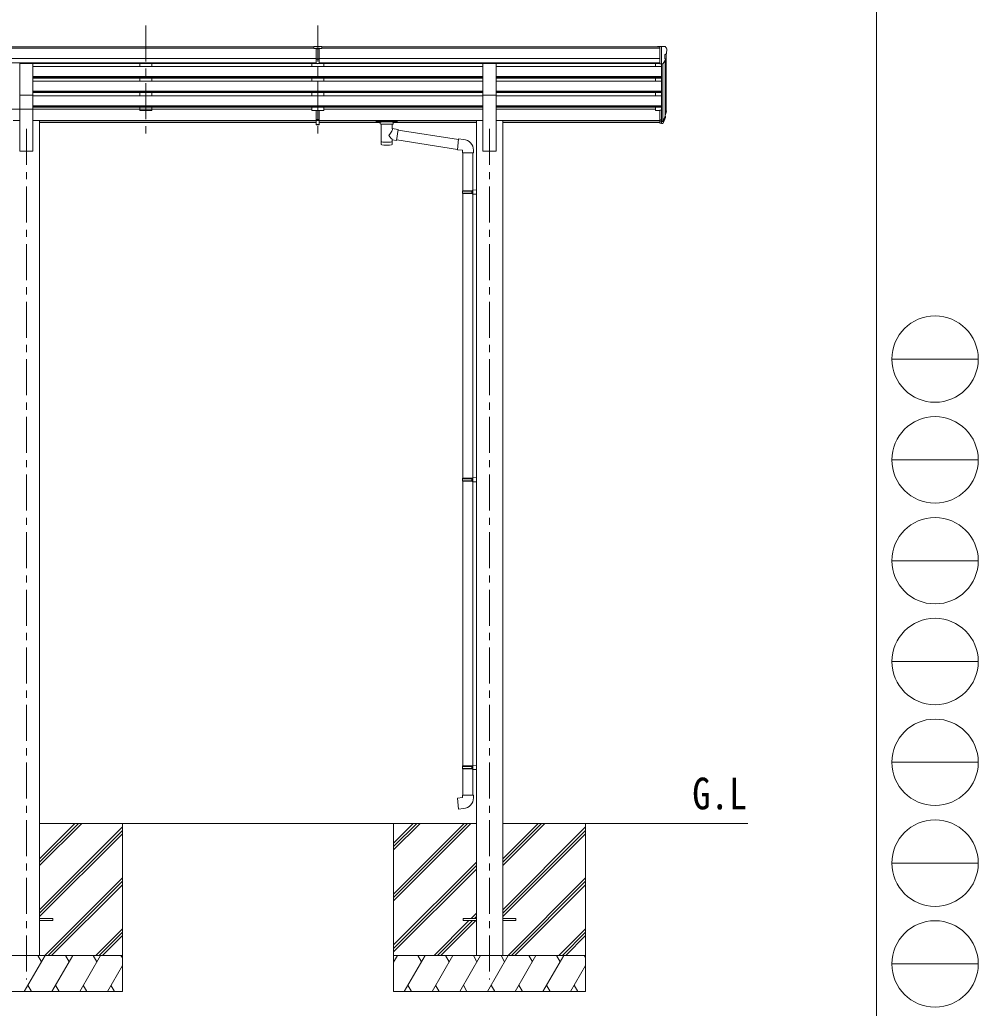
# Model space of a CAD drawing. Units: millimetres at full size, sheet at 1:30; details may follow other scales. Extents: x -8432 to 8432, y -5820 to 5820.
# Drawn here: x 4439 to 8432, y -3754 to 363 of the extents above; entities that cross this region are included whole.
import ezdxf
from ezdxf.enums import TextEntityAlignment as Align

# ---------------------------------------------------------------- set-up
doc = ezdxf.new("R2010")
doc.units = ezdxf.units.MM
doc.header["$LTSCALE"] = 30
doc.linetypes.add('CHAIN1', pattern=[8, 5, -1, 1, -1])
for name, color, linetype, lineweight in [('0-0_0', 7, 'Continuous', 9), ('0-1_本体', 5, 'CHAIN1', 9), ('0-3_ELV2', 4, 'Continuous', 9), ('0-9_OUTLINE', 7, 'Continuous', 9), ('F-0_240', 7, 'Continuous', 9)]:
    doc.layers.add(name, color=color, linetype=linetype, lineweight=lineweight)
doc.layers.add('0-7_SHAPE', color=7, linetype='Continuous')
doc.styles.add('ＭＳ ゴシック', font='')
doc.styles.get('ＭＳ ゴシック').set_extended_font_data('MS Gothic')

msp = doc.modelspace()

# ---------------------------------------------------------------- linework, layer by layer
at = {"layer": '0-0_0'}
for p, q in [((4521.39, -3160.29), (4697.02, -2984.66)), ((4521.39, -3146.14), (4682.87, -2984.66)), ((4521.39, -3132), (4668.73, -2984.66)), ((4521.39, -2984.66), (6340.99, -2984.66)), ((4521.39, -3344.13), (4866.19, -2999.33)), ((4866.19, -2984.66), (4866.19, -3684.65)), ((5996.19, -2984.66), (5996.19, -3684.65)), ((5996.19, -3278.83), (6290.36, -2984.66)), ((5996.19, -3292.97), (6304.51, -2984.66)), ((5996.19, -3307.12), (6318.65, -2984.66)), ((5996.19, -3094.99), (6106.52, -2984.66)), ((5996.19, -3080.84), (6092.37, -2984.66)), ((5996.19, -3066.7), (6078.23, -2984.66)), ((6451.39, -2984.66), (7472.19, -2984.66)), ((6451.39, -3160.29), (6627.02, -2984.66)), ((6451.39, -3146.14), (6612.87, -2984.66)), ((6451.39, -3132), (6598.73, -2984.66)), ((6451.39, -3344.13), (6796.19, -2999.33)), ((6796.19, -2984.66), (6796.19, -3684.65)), ((4521.39, -3358.27), (4866.19, -3013.48)), ((4521.39, -3372.42), (4866.19, -3027.62)), ((6451.39, -3358.27), (6796.19, -3013.48)), ((6451.39, -3372.42), (6796.19, -3027.62)), ((5996.19, -3490.96), (6340.99, -3146.17)), ((5996.19, -3505.11), (6340.99, -3160.31)), ((4542.99, -3534.65), (4866.19, -3211.47)), ((5996.19, -3519.25), (6340.99, -3174.45)), ((6472.99, -3534.65), (6796.19, -3211.47)), ((4557.14, -3534.65), (4866.19, -3225.61)), ((4571.28, -3534.65), (4866.19, -3239.75)), ((6487.14, -3534.65), (6796.19, -3225.61)), ((6501.28, -3534.65), (6796.19, -3239.75)), ((6319.13, -3380.16), (6340.99, -3358.3)), ((6333.27, -3380.16), (6340.99, -3372.44)), ((6164.63, -3534.65), (6310.13, -3389.16)), ((6178.77, -3534.65), (6324.27, -3389.16)), ((6192.91, -3534.65), (6338.41, -3389.16)), ((4755.13, -3534.65), (4866.19, -3423.6)), ((4769.27, -3534.65), (4866.19, -3437.74)), ((4783.41, -3534.65), (4866.19, -3451.88)), ((6685.13, -3534.65), (6796.19, -3423.6)), ((6699.27, -3534.65), (6796.19, -3437.74)), ((6713.41, -3534.65), (6796.19, -3451.88)), ((4866.19, -3534.65), (4066.19, -3534.65)), ((4457.34, -3684.65), (4543.94, -3534.65)), ((4528.94, -3560.64), (4513.94, -3534.65)), ((4572.81, -3684.65), (4659.41, -3534.65)), ((4644.41, -3560.64), (4629.41, -3534.65)), ((4688.28, -3684.65), (4774.88, -3534.65)), ((4744.88, -3534.65), (4759.88, -3560.64)), ((4860.35, -3534.65), (4866.19, -3544.75)), ((6796.19, -3534.65), (5996.19, -3534.65)), ((5996.19, -3562.16), (6012.06, -3534.65)), ((6040.93, -3684.65), (6127.53, -3534.65)), ((6112.53, -3560.64), (6097.53, -3534.65)), ((6156.4, -3684.65), (6243, -3534.65)), ((6228, -3560.64), (6213, -3534.65)), ((6271.87, -3684.65), (6358.47, -3534.65)), ((6343.47, -3560.64), (6328.47, -3534.65)), ((6387.34, -3684.65), (6473.94, -3534.65)), ((6458.94, -3560.64), (6443.94, -3534.65)), ((6502.81, -3684.65), (6589.41, -3534.65)), ((6574.41, -3560.64), (6559.41, -3534.65)), ((6618.28, -3684.65), (6704.88, -3534.65)), ((6674.88, -3534.65), (6689.88, -3560.64)), ((6790.35, -3534.65), (6796.19, -3544.75)), ((4803.75, -3684.65), (4866.19, -3576.52)), ((6733.75, -3684.65), (6796.19, -3576.52)), ((4472.34, -3658.67), (4487.34, -3684.65)), ((4587.81, -3658.67), (4602.81, -3684.65)), ((4703.28, -3658.68), (4718.28, -3684.65)), ((4818.75, -3658.68), (4833.75, -3684.65)), ((6055.93, -3658.68), (6070.93, -3684.65)), ((6171.4, -3658.68), (6186.4, -3684.65)), ((6286.87, -3658.67), (6301.87, -3684.65)), ((6402.34, -3658.67), (6417.34, -3684.65)), ((6517.81, -3658.67), (6532.81, -3684.65)), ((6633.28, -3658.68), (6648.28, -3684.65)), ((6748.75, -3658.68), (6763.75, -3684.65)), ((4066.19, -3684.65), (4866.19, -3684.65)), ((5996.19, -3684.65), (6796.19, -3684.65))]:
    msp.add_line(p, q, dxfattribs=at)
at = {"layer": '0-1_本体'}
for p, q in [((4964.19, 339.75), (4964.19, -137.77)), ((5680.19, 339.75), (5680.19, -137.77)), ((4466.19, -91.09), (4466.19, -3634.66)), ((6396.19, -91.09), (6396.19, -3634.66))]:
    msp.add_line(p, q, dxfattribs=at)
at = {"layer": '0-3_ELV2'}
for p, q in [((5663.69, 250.62), (-41.32, 250.62)), ((5663.69, 244.19), (5663.69, 252.03)), ((7105.69, 250.62), (5696.69, 250.62)), ((7105.69, 252.23), (7095.69, 252.14)), ((7095.69, 250.62), (7095.69, 252.14)), ((7105.69, 180.24), (7105.69, 252.23)), ((7124.19, 252.23), (7105.69, 252.23)), ((7112.19, 179.24), (7112.19, 252.23)), ((7124.19, 252.23), (7126.52, 252.08)), ((7127.28, 251.66), (7131.34, 245.85)), ((5663.69, 245.41), (-41.32, 245.41)), ((5663.69, 244.19), (5673.69, 244.19)), ((5680.19, 243.37), (5673.69, 243.77)), ((5673.69, 242.19), (5686.69, 242.19)), ((5686.69, 243.71), (5680.19, 243.4)), ((5686.69, 180.56), (5686.69, 245.84)), ((7105.69, 245.41), (5696.69, 245.41)), ((7126.19, 217.71), (7126.19, 201.44)), ((7131.65, 221.04), (7126.34, 217.97)), ((7132.18, 221.65), (7132.18, -13.01)), ((7134.19, 242.85), (7134.19, 242.23)), ((5673.69, 201.87), (-41.32, 201.87)), ((5673.69, 184.02), (-41.32, 184.02)), ((4438.69, 49.8), (4438.69, 181.6)), ((4438.69, 181.6), (4493.69, 181.6)), ((5673.69, 180.68), (4493.68, 180.68)), ((4493.68, 168.27), (6368.69, 168.27)), ((4493.69, 49.8), (4493.69, 181.6)), ((4939.19, 180.77), (4939.19, 168.27)), ((4989.19, 180.77), (4989.19, 168.37)), ((5655.19, 180.77), (5655.19, 168.27)), ((5673.69, 200.67), (5680.19, 200.51)), ((5673.69, 181.63), (5680.19, 181.23)), ((5680.19, 200.51), (5686.69, 200.67)), ((5680.19, 181.23), (5686.69, 181.63)), ((5680.19, 168.27), (5680.19, 120.57)), ((7105.69, 201.87), (5686.69, 201.87)), ((7105.69, 184.02), (5686.69, 184.02)), ((6368.69, 180.68), (5686.69, 180.68)), ((5705.19, 180.77), (5705.19, 168.37)), ((6368.69, 49.8), (6368.69, 181.6)), ((6368.69, 181.6), (6423.69, 181.6)), ((6423.69, 49.8), (6423.69, 181.6)), ((7105.69, 180.68), (6423.69, 180.68)), ((6423.69, 168.27), (7112.19, 168.27)), ((7087.19, 180.77), (7087.19, 168.27)), ((7105.69, 180.24), (7112.19, 180.24)), ((7112.19, 179.24), (7117.39, 179.56)), ((7112.19, 179.24), (7112.19, -13.38)), ((7118.18, 179.72), (7118.19, -58.16)), ((7119.81, 181.05), (7128.81, 196.65)), ((7127.21, 193.88), (7127.21, -39.72)), ((4493.68, 126.39), (6368.69, 126.39)), ((4493.68, 124.89), (6368.69, 124.89)), ((6423.69, 126.39), (7112.19, 126.39)), ((6423.69, 124.89), (7112.19, 124.89)), ((4493.68, 120.57), (6368.69, 120.57)), ((4493.68, 107.72), (6368.69, 107.72)), ((4939.19, 120.57), (4939.19, 107.72)), ((4989.19, 120.57), (4989.19, 107.72)), ((5655.19, 120.57), (5655.19, 107.72)), ((5680.19, 107.72), (5680.19, 60.03)), ((5705.19, 120.57), (5705.19, 107.72)), ((6423.69, 120.57), (7112.19, 120.57)), ((6423.69, 107.72), (7112.19, 107.72)), ((7087.19, 120.57), (7087.19, 107.72)), ((4438.69, 49.8), (4438.69, -184.66)), ((4438.69, 49.8), (4493.69, 49.8)), ((4493.68, 65.84), (6368.69, 65.84)), ((4493.68, 64.34), (6368.69, 64.34)), ((4493.68, 60.03), (6368.69, 60.03)), ((4493.68, 47.17), (6368.69, 47.17)), ((4493.69, 49.8), (4493.69, -184.66)), ((4939.19, 60.03), (4939.19, 47.27)), ((4989.19, 60.03), (4989.19, 47.17)), ((5655.19, 60.03), (5655.19, 47.27)), ((5680.19, -0.52), (5680.19, 47.17)), ((5705.19, 60.03), (5705.19, 47.17)), ((6368.69, 49.8), (6368.69, -184.66)), ((6368.69, 49.8), (6423.69, 49.8)), ((6423.69, 65.84), (7112.19, 65.84)), ((6423.69, 64.34), (7112.19, 64.34)), ((6423.69, 60.03), (7112.19, 60.03)), ((6423.69, 49.8), (6423.69, -184.66)), ((6423.69, 47.17), (7112.19, 47.17)), ((7087.19, 60.03), (7087.19, 47.17)), ((4493.68, 5.29), (6368.69, 5.29)), ((4493.68, 3.8), (6368.69, 3.8)), ((6423.69, 5.29), (7112.19, 5.29)), ((6423.69, 3.8), (7112.19, 3.8)), ((4493.68, -9.07), (4223.19, -9.07)), ((5655.19, -9.07), (4273.19, -9.07)), ((4493.68, -0.52), (6368.69, -0.52)), ((4939.19, -0.52), (4939.19, -14.01)), ((4989.19, -14.01), (4939.19, -14.01)), ((4989.19, -0.52), (4989.19, -14.01)), ((5655.19, -0.52), (5655.19, -14.01)), ((5705.19, -14.01), (5655.19, -14.01)), ((5673.69, -73.74), (5673.69, -14.01)), ((5686.69, -73.74), (5686.69, -14.01)), ((5705.19, -0.52), (5705.19, -14.01)), ((6368.69, -9.07), (5705.19, -9.07)), ((6423.69, -0.52), (7112.19, -0.52)), ((7087.19, -9.07), (6423.69, -9.07)), ((7087.19, -0.52), (7087.19, -14.01)), ((7087.19, -14.01), (7105.69, -14.01)), ((7105.69, -13.38), (7105.69, -67.41)), ((7105.69, -13.38), (7112.19, -13.38)), ((7112.19, -13.38), (7112.19, -68.15)), ((7130.49, -26.19), (7127.21, -33.25)), ((7131.09, -27.57), (7127.21, -35.52)), ((7128.78, -38.84), (7128.44, -43.25)), ((4410.99, -55.66), (4438.69, -55.66)), ((4521.39, -55.66), (4493.69, -55.66)), ((4521.38, -56.08), (5673.69, -56.08)), ((4521.38, -57.48), (5673.69, -57.48)), ((5673.69, -65.17), (4521.38, -65.17)), ((4521.39, -55.66), (4521.39, -3534.66)), ((5673.69, -51.49), (5686.69, -51.49)), ((5673.69, -56.89), (5686.69, -56.89)), ((5673.69, -72.67), (5680.19, -73.07)), ((5680.19, -73.07), (5686.69, -72.67)), ((5686.69, -56.08), (6340.99, -56.08)), ((5686.69, -57.48), (6340.99, -57.48)), ((5940.69, -65.17), (5686.69, -65.17)), ((6340.99, -65.17), (5994.69, -65.17)), ((6340.99, -55.66), (6340.99, -3534.66)), ((6340.99, -55.66), (6368.69, -55.66)), ((6451.39, -55.66), (6423.69, -55.66)), ((6451.39, -55.66), (6451.39, -3534.66)), ((6451.39, -56.08), (7105.69, -56.08)), ((6451.39, -57.48), (7105.69, -57.48)), ((7105.69, -65.17), (6451.39, -65.17)), ((7105.69, -53.51), (7112.19, -53.51)), ((7105.69, -58.39), (7112.19, -58.39)), ((7105.69, -67.41), (7112.19, -67.41)), ((7112.19, -58.41), (7117.32, -58.41)), ((7112.19, -60.22), (7117.03, -60.22)), ((7112.19, -68.15), (7117.03, -68.15)), ((7118.62, -57.73), (7126.37, -42.33)), ((7127.82, -42.68), (7119.63, -58.86)), ((7128.44, -43.25), (7119.63, -66.8)), ((4438.69, -184.66), (4493.69, -184.66)), ((6368.69, -184.66), (6423.69, -184.66)), ((4521.39, -3380.16), (4576.19, -3380.16)), ((4521.39, -3389.16), (4576.19, -3389.16)), ((4576.19, -3380.16), (4576.19, -3389.16)), ((6286.19, -3380.16), (6286.19, -3389.16)), ((6340.99, -3380.16), (6286.19, -3380.16)), ((6340.99, -3389.16), (6286.19, -3389.16)), ((6506.19, -3380.16), (6451.39, -3380.16))]:
    msp.add_line(p, q, dxfattribs=at)
for points in [[(5663.69, 252.03), (5681.69, 252.19), (5696.69, 252.06)], [(5686.69, 244.24), (5696.69, 244.32), (5696.69, 252.06)], [(5686.69, 180.56), (5680.19, 180.17), (5673.69, 180.56), (5673.69, 245.9)], [(5686.69, 199.57), (5683.43, 199.49), (5680.19, 199.41), (5676.94, 199.49), (5673.69, 199.57)], [(5686.69, -73.74), (5680.19, -74.13), (5673.69, -73.74)], [(6506.19, -3380.16), (6506.19, -3389.16), (6451.39, -3389.16)]]:
    msp.add_lwpolyline(points, dxfattribs=at)
for centre, radius, start, end in [((7126.46, 251.09), 1, 35, 86.5), ((7126.49, 217.71), 0.3, 120, 180), ((7131.19, 242.85), 3, 0, 87), ((7127.28, 225.41), 6.18, 315.00103, 354.2965), ((6932.19, 242.23), 202, 355.05096, 0), ((7117.21, 182.55), 3, 273.5, 330), ((7126.49, 201.44), 0.3, 180, 265.2833), ((7126.21, 198.15), 3, 330, 85.2833), ((7101.6, -16.69), 30.41, 341.80266, 352.8448), ((7103, -18.45), 29.53, 342.01856, 353.49194)]:
    msp.add_arc(centre, radius, start, end, dxfattribs=at)
for centre, major_axis, ratio, start_param, end_param in [((5704.76, 241.88), (24.57, -1.51), 0.121868, 3.1422238, 3.1491027), ((7042.27, -18.79), (88.05, 0), 0.90356, 5.9828017, 6.0168888), ((7127.47, -38.84), (-1.3, 0), 0.90356, 2.9359903, 4.9130961), ((7041.55, -22.65), (89.07, 0), 0.90356, 6.0316505, 6.077583), ((7044.32, -12.21), (-87.93, 4.42), 0.541684, 3.060334, 3.2172517), ((7043.53, -18.88), (89.06, 1.43), 0.57596, 6.1985533, 6.3701348), ((7117.03, -57.51), (3, 0), 0.90356, 4.712389, 5.7595865), ((7117.03, -65.44), (-3, 0), 0.90356, 1.5707963, 2.6179939), ((7117.32, -57.05), (1.5, 0), 0.90356, 4.712389, 5.7595865)]:
    msp.add_ellipse(centre, major_axis=major_axis, ratio=ratio, start_param=start_param, end_param=end_param, dxfattribs=at)
at = {"layer": '0-9_OUTLINE'}
for p, q in [((5924.19, -58.26), (5924.19, -64.01)), ((5926.19, -57.59), (6009.19, -57.59)), ((5926.19, -59.77), (6009.19, -59.77)), ((5926.19, -64.68), (5940.69, -64.68)), ((5940.69, -70.32), (5940.69, -63.77)), ((5944.79, -71.24), (5944.77, -156.68)), ((5990.59, -89.99), (5990.59, -71.24)), ((5994.69, -70.32), (5994.69, -63.77)), ((5994.69, -64.68), (6009.19, -64.68)), ((6011.19, -58.26), (6011.19, -64.01)), ((6015.8, -93.89), (5990.58, -89.98)), ((6015.8, -93.89), (6008.78, -139.15)), ((6266.79, -134.89), (6015.49, -95.91)), ((5990.6, -156.68), (5990.58, -136.02)), ((5990.58, -136.33), (6008.78, -139.15)), ((6263.12, -176.83), (6009.05, -137.41)), ((6287.8, -134.77), (6266.96, -132.95)), ((6282.87, -190.51), (6328.87, -190.51)), ((6284.99, -190.51), (6284.99, -348.72)), ((6326.99, -190.51), (6326.99, -346.16)), ((6328.87, -190.51), (6328.87, -179.6)), ((6282.99, -350.72), (6283.99, -348.72)), ((6282.99, -350.72), (6326.99, -350.72)), ((6282.99, -350.72), (6282.99, -358.72)), ((6282.99, -358.72), (6326.99, -358.72)), ((6282.99, -358.72), (6283.99, -360.72)), ((6283.99, -348.72), (6326.99, -348.72)), ((6283.99, -360.72), (6326.99, -360.72)), ((6284.99, -360.72), (6284.99, -1546.91)), ((6322.51, -350.72), (6322.08, -348.72)), ((6324.99, -346.22), (6340.99, -345.75)), ((6324.99, -348.22), (6324.99, -346.22)), ((6324.99, -348.22), (6326.99, -348.22)), ((6324.99, -363.22), (6324.99, -361.22)), ((6324.99, -363.22), (6340.99, -363.69)), ((6326.99, -363.28), (6326.99, -1544.35)), ((6340.99, -345.75), (6340.99, -363.69)), ((6282.99, -1548.91), (6283.99, -1546.91)), ((6282.99, -1548.91), (6326.99, -1548.91)), ((6282.99, -1548.91), (6282.99, -1556.91)), ((6282.99, -1556.91), (6326.99, -1556.91)), ((6282.99, -1556.91), (6283.99, -1558.91)), ((6283.99, -1546.91), (6326.99, -1546.91)), ((6283.99, -1558.91), (6326.99, -1558.91)), ((6284.99, -1558.91), (6284.99, -2745.1)), ((6322.51, -1548.91), (6322.08, -1546.91)), ((6324.99, -1544.41), (6340.99, -1543.94)), ((6324.99, -1546.41), (6324.99, -1544.41)), ((6324.99, -1546.41), (6326.99, -1546.41)), ((6324.99, -1561.41), (6324.99, -1559.41)), ((6324.99, -1561.41), (6340.99, -1561.88)), ((6326.99, -1561.47), (6326.99, -2742.54)), ((6340.99, -1543.94), (6340.99, -1561.88)), ((6282.99, -2747.1), (6283.99, -2745.1)), ((6282.99, -2747.1), (6326.99, -2747.1)), ((6282.99, -2747.1), (6282.99, -2755.1)), ((6282.99, -2755.1), (6326.99, -2755.1)), ((6282.99, -2755.1), (6283.99, -2757.1)), ((6283.99, -2745.1), (6326.99, -2745.1)), ((6283.99, -2757.1), (6326.99, -2757.1)), ((6284.99, -2757.1), (6284.99, -2867.1)), ((6322.51, -2747.1), (6322.08, -2745.1)), ((6324.99, -2742.6), (6340.99, -2742.13)), ((6324.99, -2744.6), (6324.99, -2742.6)), ((6324.99, -2744.6), (6326.99, -2744.6)), ((6324.99, -2759.6), (6324.99, -2757.6)), ((6340.99, -2742.13), (6340.99, -2760.07)), ((6324.99, -2759.6), (6340.99, -2760.07)), ((6326.99, -2759.66), (6326.99, -2867.1)), ((6282.99, -2867.1), (6328.99, -2867.1)), ((6282.99, -2877.1), (6282.99, -2867.1)), ((6328.99, -2867.1), (6328.99, -2878.01))]:
    msp.add_line(p, q, dxfattribs=at)
for points in [[(5924.19, -58.26), (5924.22, -58.06), (5924.31, -57.92), (5924.4, -57.83), (5924.51, -57.77), (5924.63, -57.72), (5924.92, -57.66), (5925.41, -57.61), (5925.95, -57.59), (5926.19, -57.59)], [(5924.19, -64.01), (5924.22, -64.21), (5924.31, -64.35), (5924.4, -64.44), (5924.51, -64.5), (5924.63, -64.55), (5924.92, -64.61), (5925.41, -64.65), (5925.95, -64.68), (5926.19, -64.68)], [(6009.19, -57.59), (6009.54, -57.6), (6010.07, -57.62), (6010.52, -57.67), (6010.82, -57.75), (6010.99, -57.85), (6011.11, -57.99), (6011.18, -58.17), (6011.19, -58.26)], [(6009.19, -64.68), (6009.54, -64.67), (6010.07, -64.65), (6010.52, -64.6), (6010.82, -64.52), (6010.99, -64.42), (6011.11, -64.28), (6011.18, -64.1), (6011.19, -64.01)], [(6266.96, -132.95), (6262.95, -178.77), (6282.87, -180.51), (6282.87, -190.51)], [(6322.51, -350.72), (6322.51, -358.72), (6322.08, -360.72)], [(6324.99, -361.22), (6326.99, -361.22), (6326.99, -348.22)], [(6322.51, -1548.91), (6322.51, -1556.91), (6322.08, -1558.91)], [(6324.99, -1559.41), (6326.99, -1559.41), (6326.99, -1546.41)], [(6322.51, -2747.1), (6322.51, -2755.1), (6322.08, -2757.1)], [(6324.99, -2757.6), (6326.99, -2757.6), (6326.99, -2744.6)], [(6287.91, -2922.84), (6267.07, -2924.67), (6263.06, -2878.84), (6282.99, -2877.1)]]:
    msp.add_lwpolyline(points, dxfattribs=at)
for centre, start, end in [((6283.87, -179.6), 0, 85), ((6283.99, -2878.01), 275, 0)]:
    msp.add_arc(centre, 45, start, end, dxfattribs=at)
for centre, major_axis, ratio, start_param, end_param in [((5926.19, -59.99), (2, 0), 0.109601, 3.1415927, 4.712389), ((5967.69, -70.24), (27.06, 0), 0.069685, 3.1415927, 6.2831853), ((5967.69, -63.77), (27, 0), 0.070066, 6.2831853, 9.424778), ((5978.69, -67.76), (16, 0), 0.361356, 6.2636979, 6.2831853), ((6009.19, -59.99), (2, 0), 0.109601, 4.712389, 6.2831853), ((5967.68, -116.52), (-22.81, -26.62), 0.234429, 1.6855472, 3.1268519), ((5970.24, -113.88), (20.32, -22.25), 0.045535, 0.0389954, 1.3075346), ((5967.69, -156.68), (22.92, 0), 0.101955, 3.1415499, 6.2833984), ((5967.69, -144.24), (22.91, 0), 0.122865, 3.1415927, 6.2831853)]:
    msp.add_ellipse(centre, major_axis=major_axis, ratio=ratio, start_param=start_param, end_param=end_param, dxfattribs=at)
at = {"layer": 'F-0_240', "color": 5}
msp.add_line((8007.94, 5820), (8007.94, -5820), dxfattribs=at)
at = {"layer": 'F-0_240', "color": 4}
for p, q in [((8072.06, -1050), (8432.06, -1050)), ((8072.06, -1470), (8432.06, -1470)), ((8072.06, -1890), (8432.06, -1890)), ((8072.06, -2310), (8432.06, -2310)), ((8072.06, -2730), (8432.06, -2730)), ((8072.06, -3150), (8432.06, -3150)), ((8072.06, -3570), (8432.06, -3570))]:
    msp.add_line(p, q, dxfattribs=at)
for centre in [(8252.05, -1050), (8252.05, -1470), (8252.05, -1890), (8252.05, -2310), (8252.05, -2730), (8252.05, -3150), (8252.05, -3570)]:
    msp.add_circle(centre, 180, dxfattribs=at)

# ---------------------------------------------------------------- texts
at = {"layer": '0-7_SHAPE', "style": 'ＭＳ ゴシック', "width": 0.85}
msp.add_text('G.L', height=132, dxfattribs=at).set_placement((7240.57, -2965.47), align=Align.BOTTOM_LEFT)

doc.saveas('drawing.dxf')
